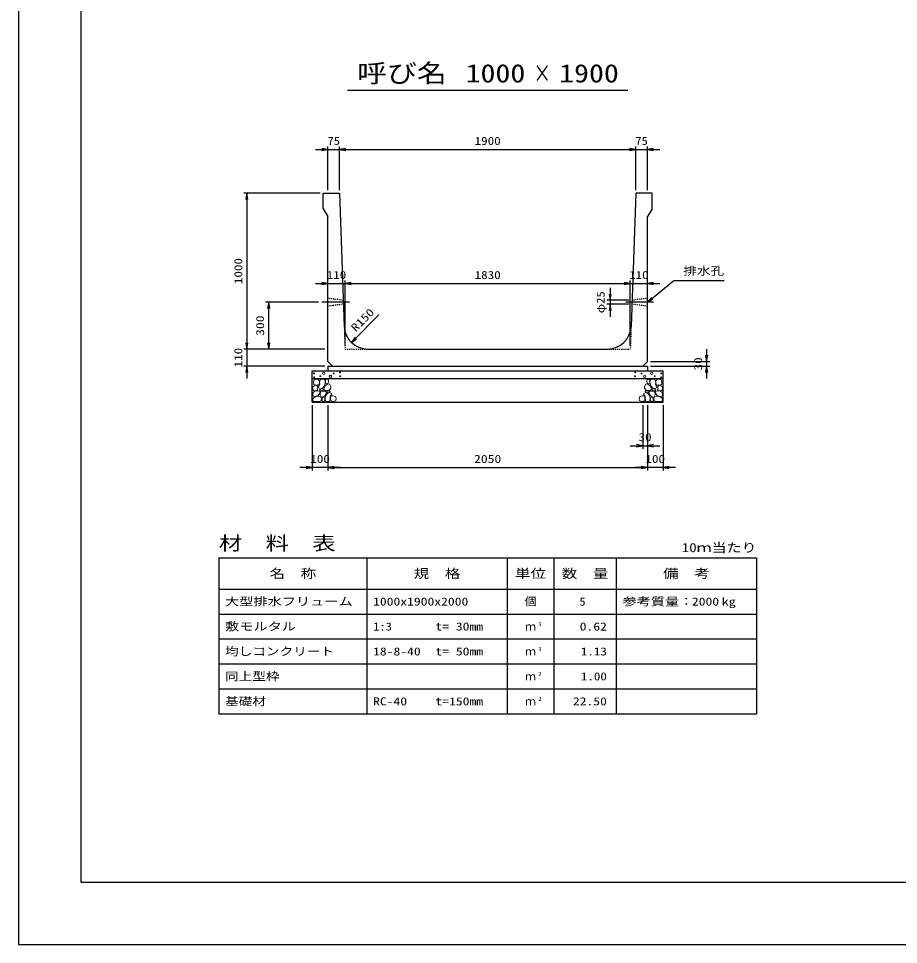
# Model space of a CAD drawing. Units: millimetres at full size. Extents: x 0 to 16820, y 0 to 11880.
# Drawn here: x 0 to 5646, y 0 to 5940 of the extents above; entities that cross this region are included whole.
import ezdxf
from ezdxf.enums import TextEntityAlignment as Align

# ---------------------------------------------------------------- set-up
doc = ezdxf.new("R2010")
doc.units = ezdxf.units.MM
doc.linetypes.add('CHAIN', pattern=[18.5, 12, -1.5, 3.5, -1.5])
doc.linetypes.add('DASHED_SPACED', pattern=[12, 6, -6])
for name, color, linetype, lineweight in [('0_2', 7, 'Continuous', 25), ('D-BMK', 2, 'CHAIN', 25), ('D-DCR-HCHn', 4, 'Continuous', 9), ('D-MTR-FRAM', 7, 'Continuous', 25), ('D-MTR-LINE', 7, 'Continuous', 25), ('D-STR-DIM', 7, 'Continuous', 25), ('D-STR-STRn', 1, 'Continuous', 25), ('D-TTL', 2, 'Continuous', 25), ('D-TTL-TXT', 7, 'Continuous', 25)]:
    doc.layers.add(name, color=color, linetype=linetype, lineweight=lineweight)
doc.layers.add('D-MTR', color=7, linetype='Continuous')
doc.layers.add('D-MTR-TXT', color=7, linetype='Continuous')
doc.styles.add('ＭＳ ゴシック', font='')
doc.styles.get('ＭＳ ゴシック').set_extended_font_data('MS Gothic')

# ---------------------------------------------------------------- blocks, each defined once
blk = doc.blocks.new('open_arrow')
at = {"color": 0, "linetype": 'Continuous', "lineweight": -2}
blk.add_lwpolyline([(7.5, 1.25), (0, 0), (7.5, -1.25)], dxfattribs=at)

msp = doc.modelspace()

# ---------------------------------------------------------------- linework, layer by layer
at = {"layer": '0_2'}
msp.add_lwpolyline([(4035, 4119.775), (4205, 4259.775), (4245, 4259.775), (4527.944, 4259.775)], dxfattribs=at)
at = {"layer": 'D-BMK'}
for p, q in [((2124.5, 4119.775), (1945, 4119.775)), ((4075, 4119.775), (3895.5, 4119.775))]:
    msp.add_line(p, q, dxfattribs=at)
at = {"layer": 'D-DCR-HCHn'}
for points in [[(1923.399, 3623.471), (1907.796, 3626.938), (1893.928, 3620.003), (1892.194, 3604.401), (1895.661, 3592.266), (1912.997, 3587.065), (1925.132, 3587.065), (1930.333, 3595.733), (1930.333, 3614.803)], [(1937.267, 3625.204), (1932.067, 3609.602), (1933.8, 3592.266), (1921.665, 3573.196), (1937.267, 3564.529), (1954.603, 3573.196), (1965.005, 3587.065), (1968.472, 3609.602), (1965.005, 3621.737), (1954.603, 3626.938)], [(1970.206, 3621.737), (1970.206, 3600.934), (1978.874, 3595.733), (1987.542, 3600.934), (1989.275, 3613.069), (1987.542, 3623.471), (1975.407, 3626.938)], [(4049.794, 3621.737), (4049.794, 3600.934), (4041.126, 3595.733), (4032.458, 3600.934), (4030.725, 3613.069), (4032.458, 3623.471), (4044.593, 3626.938)], [(4082.733, 3625.204), (4087.933, 3609.602), (4086.2, 3592.266), (4098.335, 3573.196), (4082.733, 3564.529), (4065.397, 3573.196), (4054.995, 3587.065), (4051.528, 3609.602), (4054.995, 3621.737), (4065.397, 3626.938)], [(4096.601, 3623.471), (4112.204, 3626.938), (4126.072, 3620.003), (4127.806, 3604.401), (4124.339, 3592.266), (4107.003, 3587.065), (4094.868, 3587.065), (4089.667, 3595.733), (4089.667, 3614.803)], [(1890.46, 3580.131), (1885.26, 3564.529), (1892.194, 3554.127), (1909.53, 3552.393), (1921.366, 3557.475), (1916.464, 3569.729), (1919.932, 3576.664), (1912.997, 3583.598), (1902.596, 3587.065)], [(1940.735, 3564.529), (1932.067, 3557.594), (1935.534, 3552.393), (1947.669, 3552.393), (1952.87, 3554.127), (1956.337, 3561.061), (1951.136, 3566.262)], [(1966.739, 3583.598), (1958.071, 3562.795), (1965.005, 3554.127), (1985.808, 3554.127), (1994.476, 3557.594), (2003.144, 3569.729), (2003.144, 3580.131), (1994.476, 3594), (1984.074, 3595.733)], [(4053.261, 3583.598), (4061.929, 3562.795), (4054.995, 3554.127), (4034.192, 3554.127), (4025.524, 3557.594), (4016.856, 3569.729), (4016.856, 3580.131), (4025.524, 3594), (4035.926, 3595.733)], [(4079.265, 3564.529), (4087.933, 3557.594), (4084.466, 3552.393), (4072.331, 3552.393), (4067.13, 3554.127), (4063.663, 3561.061), (4068.864, 3566.262)], [(4129.54, 3580.131), (4134.74, 3564.529), (4127.806, 3554.127), (4110.47, 3552.393), (4098.634, 3557.475), (4103.536, 3569.729), (4100.068, 3576.664), (4107.003, 3583.598), (4117.404, 3587.065)], [(1923.366, 3522.532), (1936.208, 3541.794), (1934.603, 3546.609), (1916.946, 3551.425), (1900.894, 3549.82), (1889.658, 3540.189), (1888.052, 3528.952), (1889.658, 3517.716), (1902.499, 3514.506)], [(1929.787, 3482.402), (1941.023, 3487.218), (1944.234, 3503.27), (1937.813, 3514.506), (1926.577, 3517.716), (1912.13, 3516.111), (1896.078, 3509.69), (1888.052, 3500.059), (1888.052, 3488.823), (1892.868, 3482.402), (1912.13, 3484.007)], [(1968.311, 3522.532), (1976.337, 3541.794), (1969.916, 3549.82), (1950.654, 3549.82), (1942.628, 3546.609), (1934.603, 3535.373), (1934.603, 3525.742), (1942.628, 3512.901), (1952.259, 3511.295)], [(1965.101, 3487.218), (1965.101, 3506.48), (1957.075, 3511.295), (1949.049, 3506.48), (1947.444, 3495.244), (1949.049, 3485.613), (1960.285, 3482.402)], [(1995.599, 3484.007), (2000.415, 3498.454), (1998.81, 3514.506), (2010.046, 3532.163), (1995.599, 3540.189), (1979.548, 3532.163), (1969.916, 3519.321), (1966.706, 3498.454), (1969.916, 3487.218), (1979.548, 3482.402)], [(1992.389, 3540.189), (2000.415, 3546.609), (1997.204, 3551.425), (1985.968, 3551.425), (1981.153, 3549.82), (1977.942, 3543.399), (1982.758, 3538.583)], [(2008.441, 3485.613), (2022.887, 3482.402), (2035.729, 3488.823), (2037.334, 3503.27), (2034.124, 3514.506), (2018.072, 3519.321), (2006.836, 3519.321), (2002.02, 3511.295), (2002.02, 3493.638)], [(4011.559, 3485.613), (3997.113, 3482.402), (3984.271, 3488.823), (3982.666, 3503.27), (3985.876, 3514.506), (4001.928, 3519.321), (4013.164, 3519.321), (4017.98, 3511.295), (4017.98, 3493.638)], [(4024.401, 3484.007), (4019.585, 3498.454), (4021.19, 3514.506), (4009.954, 3532.163), (4024.401, 3540.189), (4040.452, 3532.163), (4050.084, 3519.321), (4053.294, 3498.454), (4050.084, 3487.218), (4040.452, 3482.402)], [(4027.611, 3540.189), (4019.585, 3546.609), (4022.796, 3551.425), (4034.032, 3551.425), (4038.847, 3549.82), (4042.058, 3543.399), (4037.242, 3538.583)], [(4051.689, 3522.532), (4043.663, 3541.794), (4050.084, 3549.82), (4069.346, 3549.82), (4077.372, 3546.609), (4085.397, 3535.373), (4085.397, 3525.742), (4077.372, 3512.901), (4067.741, 3511.295)], [(4054.899, 3487.218), (4054.899, 3506.48), (4062.925, 3511.295), (4070.951, 3506.48), (4072.556, 3495.244), (4070.951, 3485.613), (4059.715, 3482.402)], [(4090.213, 3482.402), (4078.977, 3487.218), (4075.766, 3503.27), (4082.187, 3514.506), (4093.423, 3517.716), (4107.87, 3516.111), (4123.922, 3509.69), (4131.948, 3500.059), (4131.948, 3488.823), (4127.132, 3482.402), (4107.87, 3484.007)], [(4096.634, 3522.532), (4083.792, 3541.794), (4085.397, 3546.609), (4103.054, 3551.425), (4119.106, 3549.82), (4130.342, 3540.189), (4131.948, 3528.952), (4130.342, 3517.716), (4117.501, 3514.506)]]:
    msp.add_lwpolyline(points, close=True, dxfattribs=at)
for centre, radius in [((1895.727, 3663.73), 3), ((1896.869, 3638.685), 3), ((1937.292, 3645.527), 3), ((1958.336, 3663.73), 7.5), ((2001.664, 3644.736), 7.5), ((2022.708, 3662.939), 3), ((2063.131, 3669.781), 3), ((2064.273, 3644.736), 3), ((3955.727, 3644.736), 3), ((3956.869, 3669.781), 3), ((3997.292, 3662.939), 3), ((4018.336, 3644.736), 7.5), ((4061.664, 3663.73), 7.5), ((4082.708, 3645.527), 3), ((4123.131, 3638.685), 3), ((4124.273, 3663.73), 3)]:
    msp.add_circle(centre, radius, dxfattribs=at)
at = {"layer": 'D-MTR-FRAM'}
for p, q in [((1285, 2479.775), (4735, 2479.775)), ((1285, 2479.775), (1285, 1479.775)), ((4735, 2479.775), (4735, 1479.775)), ((1285, 1479.775), (4735, 1479.775))]:
    msp.add_line(p, q, dxfattribs=at)
at = {"layer": 'D-MTR-LINE'}
for p, q in [((2235, 2479.775), (2235, 1479.775)), ((3135, 2479.775), (3135, 1479.775)), ((3435, 2479.775), (3435, 1479.775)), ((3835, 2479.775), (3835, 1479.775)), ((1285, 2279.775), (4735, 2279.775)), ((1285, 2119.775), (4735, 2119.775)), ((1285, 1959.775), (4735, 1959.775)), ((1285, 1799.775), (4735, 1799.775)), ((1285, 1639.775), (4735, 1639.775))]:
    msp.add_line(p, q, dxfattribs=at)
at = {"layer": 'D-STR-DIM'}
for p, q in [((1985, 4839.775), (1985, 5119.775)), ((2060, 4839.775), (2060, 5119.775)), ((2060, 4839.775), (2060, 5119.775)), ((3960, 4839.775), (3960, 5119.775)), ((3960, 4839.775), (3960, 5119.775)), ((4035, 4839.775), (4035, 5119.775)), ((1905, 5099.775), (2140, 5099.775)), ((2060, 5099.775), (3960, 5099.775)), ((3880, 5099.775), (4115, 5099.775)), ((1935, 4819.775), (1445, 4819.775)), ((1465, 4819.775), (1465, 3819.775)), ((1905, 4239.775), (2175, 4239.775)), ((2095, 3839.775), (2095, 4259.775)), ((2095, 3839.775), (2095, 4259.775)), ((2095, 4239.775), (3925, 4239.775)), ((3845, 4239.775), (4115, 4239.775)), ((3925, 3839.775), (3925, 4259.775)), ((3925, 3839.775), (3925, 4259.775)), ((3795.5, 4212.275), (3795.5, 4027.275)), ((1925, 4119.775), (1585, 4119.775)), ((1605, 3819.775), (1605, 4119.775)), ((3915.938, 4132.275), (3775.5, 4132.275)), ((3915.062, 4107.275), (3775.5, 4107.275)), ((2135.647, 3861.87), (2312.424, 4038.647)), ((1465, 3899.775), (1465, 3629.775)), ((1965, 3819.775), (1445, 3819.775)), ((1965, 3819.775), (1445, 3819.775)), ((1965, 3819.775), (1585, 3819.775)), ((4415, 3819.775), (4415, 3629.775)), ((1965, 3709.775), (1445, 3709.775)), ((4055, 3739.775), (4435, 3739.775)), ((4055, 3709.775), (4435, 3709.775)), ((1885, 3459.775), (1885, 3039.775)), ((1985, 3459.775), (1985, 3039.775)), ((1985, 3459.775), (1985, 3039.775)), ((4005, 3459.775), (4005, 3179.775)), ((4035, 3459.775), (4035, 3039.775)), ((4035, 3459.775), (4035, 3039.775)), ((4035, 3459.775), (4035, 3179.775)), ((4135, 3459.775), (4135, 3039.775)), ((3925, 3199.775), (4115, 3199.775)), ((2065, 3059.775), (1805, 3059.775)), ((1985, 3059.775), (4035, 3059.775)), ((4215, 3059.775), (3955, 3059.775))]:
    msp.add_line(p, q, dxfattribs=at)
at = {"layer": 'D-STR-STRn'}
for p, q in [((1955, 4819.775), (2060, 4819.775)), ((1955, 4719.775), (1955, 4819.775)), ((2060, 4819.775), (2089.934, 3964.528)), ((3960, 4819.775), (3930.066, 3964.528)), ((4065, 4819.775), (3960, 4819.775)), ((4065, 4719.775), (4065, 4819.775)), ((1955, 4719.775), (1985, 4669.775)), ((4065, 4719.775), (4035, 4669.775)), ((1985, 3739.775), (1985, 4669.775)), ((4035, 3739.775), (4035, 4669.775)), ((2239.842, 3819.775), (3780.158, 3819.775)), ((1985, 3739.775), (2015, 3709.775)), ((1985, 3709.775), (4035, 3709.775)), ((1985, 3709.775), (1985, 3679.775)), ((4035, 3739.775), (4005, 3709.775)), ((4035, 3709.775), (4035, 3679.775)), ((1885, 3479.775), (1885, 3679.775)), ((1885, 3679.775), (4135, 3679.775)), ((1885, 3629.775), (4135, 3629.775)), ((4135, 3479.775), (4135, 3679.775)), ((1885, 3479.775), (4135, 3479.775))]:
    msp.add_line(p, q, dxfattribs=at)
at = {"layer": 'D-STR-STRn', "color": 2, "linetype": 'DASHED_SPACED'}
for p, q in [((2084.062, 4132.275), (1985, 4144.775)), ((2084.938, 4107.275), (1985, 4094.775)), ((4035, 4094.775), (3935.062, 4107.275)), ((4035, 4144.775), (3935.938, 4132.275)), ((2089.934, 3964.528), (2095, 3819.775)), ((3930.066, 3964.528), (3925, 3819.775)), ((2095, 3819.775), (2239.842, 3819.775)), ((3780.158, 3819.775), (3925, 3819.775))]:
    msp.add_line(p, q, dxfattribs=at)
at = {"layer": 'D-STR-STRn'}
for centre, start, end in [((2239.842, 3969.775), 182.00453, 270), ((3780.158, 3969.775), 270, 357.99547)]:
    msp.add_arc(centre, 150, start, end, dxfattribs=at)
at = {"layer": 'D-TTL'}
for points in [[(0, 0), (16820, 0), (16820, 11880), (0, 11880)], [(400, 400), (16420, 400), (16420, 11480), (400, 11480)]]:
    msp.add_lwpolyline(points, close=True, dxfattribs=at)
at = {"layer": 'D-TTL-TXT'}
msp.add_line((2110, 5479.775), (3910, 5479.775), dxfattribs=at)

# ---------------------------------------------------------------- block references
at = {"layer": '0_2', "xscale": 5.33, "yscale": 5.33, "rotation": 39.5}
msp.add_blockref('open_arrow', (4035, 4119.775), dxfattribs=at)
at = {"layer": 'D-STR-DIM', "xscale": 5.33, "yscale": 5.33}
for p, rotation in [((1985, 5099.775), 180), ((3960, 5099.775), 180), ((3960, 5099.775), 180), ((1465, 4819.775), 270), ((1985, 4239.775), 180), ((3925, 4239.775), 180), ((3925, 4239.775), 180), ((3795.5, 4132.275), 90), ((1605, 4119.775), 270), ((3795.5, 4107.275), 270), ((2135.647, 3861.87), 45), ((1465, 3819.775), 90), ((1465, 3819.775), 90), ((1605, 3819.775), 90), ((4415, 3739.775), 90), ((1465, 3709.775), 270), ((4415, 3709.775), 270), ((4005, 3199.775), 180), ((1885, 3059.775), 180), ((4035, 3059.775), 180), ((4035, 3059.775), 180)]:
    msp.add_blockref('open_arrow', p, dxfattribs=dict(at, rotation=rotation))
for p in [(2060, 5099.775), (2060, 5099.775), (4035, 5099.775), (2095, 4239.775), (2095, 4239.775), (4035, 4239.775), (4035, 3199.775), (1985, 3059.775), (1985, 3059.775), (4135, 3059.775)]:
    msp.add_blockref('open_arrow', p, dxfattribs=at)

# ---------------------------------------------------------------- texts
at = {"layer": '0_2', "style": 'ＭＳ ゴシック', "width": 1.25}
msp.add_text('排水孔', height=51.32, dxfattribs=at).set_placement((4265, 4279.775), align=Align.BOTTOM_LEFT)
at = {"layer": 'D-MTR', "style": 'ＭＳ ゴシック', "width": 1.25}
msp.add_text('材\u3000料\u3000表', height=87.98, dxfattribs=at).set_placement((1285, 2503.775), align=Align.BOTTOM_LEFT)
at = {"layer": 'D-MTR', "style": 'ＭＳ ゴシック', "width": 1.2}
msp.add_text('10ｍ当たり', height=58.65, dxfattribs=at).set_placement((4735, 2499.108), align=Align.BOTTOM_RIGHT)
at = {"layer": 'D-MTR-TXT', "style": 'ＭＳ ゴシック'}
for s, height, width, p in [('名\u3000称', 58.65, 1.25, (1760, 2379.775)), ('規\u3000格', 58.65, 1.25, (2685, 2379.775)), ('単位', 58.65, 1.25, (3285, 2379.775)), ('数\u3000量', 58.65, 1.25, (3635, 2379.775)), ('備\u3000考', 58.65, 1.25, (4285, 2379.775)), ('個', 51.32, 1.1, (3285, 2199.775))]:
    msp.add_text(s, height=height, dxfattribs=dict(at, width=width)).set_placement(p, align=Align.MIDDLE_CENTER)
for s, width, p in [('大型排水フリューム', 1.3, (1325, 2199.775)), ('1000x1900x2000', 1.25, (2275, 2199.775)), ('参考質量：    kg', 1.3, (3875, 2199.775)), ('敷モルタル', 1.3, (1325, 2039.775)), ('1:3', 1.15, (2275, 2039.775)), ('t= 30mm', 1.25, (2675, 2039.775)), ('均しコンクリート', 1.25, (1325, 1879.775)), ('18-8-40', 1.25, (2275, 1879.775)), ('t= 50mm', 1.25, (2675, 1879.775)), ('同上型枠', 1.25, (1325, 1719.775)), ('基礎材', 1.25, (1325, 1559.775)), ('RC-40', 1.25, (2275, 1559.775)), ('t=150mm', 1.25, (2675, 1559.775))]:
    msp.add_text(s, height=51.32, dxfattribs=dict(at, width=width)).set_placement(p, align=Align.MIDDLE_LEFT)
for s, width, p in [('5', 1.15, (3638.553, 2199.775)), ('2000', 1.25, (4495, 2199.775)), ('0.62', 1.25, (3775, 2039.775)), ('1.13', 1.2, (3775, 1879.775)), ('1.00', 1.2, (3775, 1719.775)), ('22.50', 1.25, (3775, 1559.775))]:
    msp.add_text(s, height=51.32, dxfattribs=dict(at, width=width)).set_placement(p, align=Align.MIDDLE_RIGHT)
for p in [(3285, 2039.775), (3285, 1879.775), (3285, 1719.775), (3285, 1559.775)]:
    msp.add_text('ｍ', height=51.32, dxfattribs=at).set_placement(p, align=Align.MIDDLE_CENTER)
at = {"layer": 'D-MTR-TXT', "style": 'ＭＳ ゴシック', "width": 1.15}
for s, p in [('3', (3335, 2035.108)), ('3', (3335, 1875.108)), ('2', (3335, 1715.108)), ('2', (3335, 1555.108))]:
    msp.add_text(s, height=25.66, dxfattribs=at).set_placement(p, align=Align.BOTTOM_LEFT)
at = {"layer": 'D-STR-DIM', "style": 'ＭＳ ゴシック'}
for s, width, p in [('75', 1.15, (2022.5, 5154.775)), ('1900', 1.2, (3010, 5154.775)), ('75', 1.15, (3997.5, 5154.775)), ('110', 1.2, (2040, 4294.775)), ('1830', 1.2, (3010, 4294.775)), ('110', 1.2, (3980, 4294.775)), ('30', 1.2, (4020, 3254.775)), ('100', 1.2, (1935, 3114.775)), ('2050', 1.25, (3010, 3114.775)), ('100', 1.2, (4085, 3114.775))]:
    msp.add_text(s, height=51.32, dxfattribs=dict(at, width=width)).set_placement(p, align=Align.MIDDLE_CENTER)
for s, width, p in [('1000', 1.2, (1410, 4319.775)), ('φ25', 1.15, (3734.815, 4119.775)), ('300', 1.25, (1550, 3969.775)), ('110', 1.2, (1410, 3764.775)), ('30', 1.2, (4360, 3724.775))]:
    msp.add_text(s, height=51.32, rotation=90, dxfattribs=dict(at, width=width)).set_placement(p, align=Align.MIDDLE_CENTER)
at = {"layer": 'D-STR-DIM', "style": 'ＭＳ ゴシック', "width": 1.25}
msp.add_text('R150', height=51.32, rotation=45, dxfattribs=at).set_placement((2174.587, 3915.895), align=Align.BOTTOM_LEFT)
at = {"layer": 'D-TTL-TXT', "style": 'ＭＳ ゴシック'}
for s, width, p in [('呼び名', 1.2, (2460, 5494.775)), ('1000', 1.2, (3060, 5494.775)), ('1900', 1.2, (3660, 5494.775)), ('×', 0.7, (3360, 5494.775))]:
    msp.add_text(s, height=117.3, dxfattribs=dict(at, width=width)).set_placement(p, align=Align.BOTTOM_CENTER)

doc.saveas('drawing.dxf')
